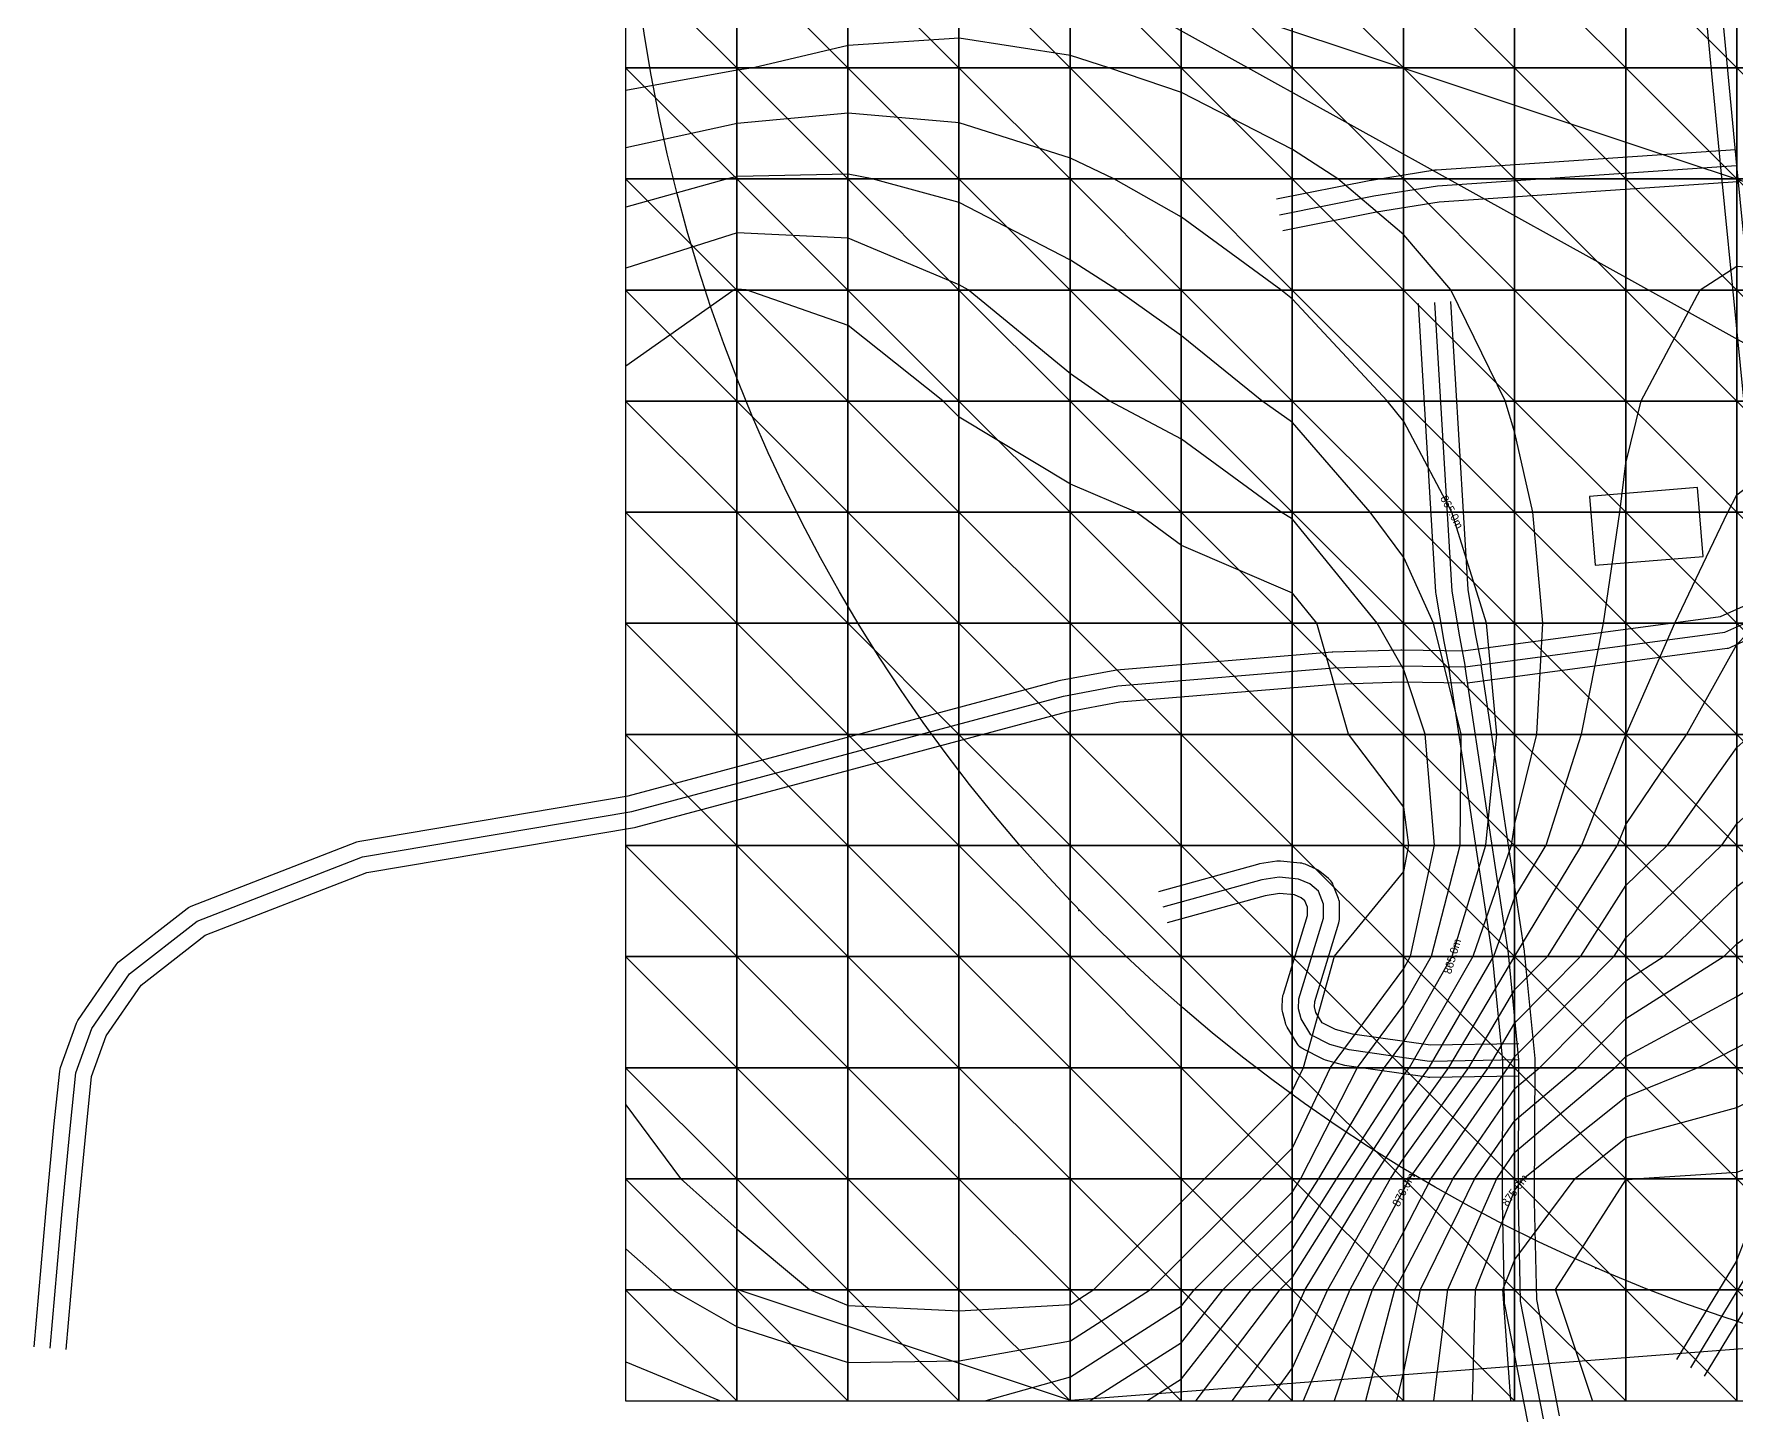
# Model space of a CAD drawing. Header units: metres. Extents: x -410 to 370, y -385 to 717.
# Drawn here: x -410.2 to -93.1, y -304 to -45.4 of the extents above; entities that cross this region are included whole.
import ezdxf
from ezdxf.enums import TextEntityAlignment as Align

# ---------------------------------------------------------------- set-up
doc = ezdxf.new("R2010")
doc.units = ezdxf.units.M
for name, color, linetype in [('TOPO_ANNO_CONT', 7, 'Continuous'), ('TOPO_AOI', 6, 'Continuous'), ('TOPO_BLDG', 1, 'Continuous'), ('TOPO_CONT_MAJR', 7, 'Continuous'), ('TOPO_CONT_MINR', 249, 'Continuous'), ('TOPO_ELEV', 9, 'Continuous'), ('TOPO_HYDR_BASN', 140, 'Continuous'), ('TOPO_HYDR_STRM', 5, 'Continuous'), ('TOPO_ROAD', 3, 'Continuous'), ('TOPO_TIN_SURF', 252, 'Continuous')]:
    doc.layers.add(name, color=color, linetype=linetype)

msp = doc.modelspace()

# ---------------------------------------------------------------- linework, layer by layer
at = {"layer": 'TOPO_AOI', "color": 6}
msp.add_circle((0, 0), 300, dxfattribs=at)
at = {"layer": 'TOPO_BLDG', "color": 1, "elevation": 867.11}
msp.add_lwpolyline([(-120.55, -131.56), (-119.48, -144.39), (-99.37, -142.75), (-100.44, -129.93), (-120.55, -131.56)], close=True, dxfattribs=at)
at = {"layer": 'TOPO_CONT_MAJR', "color": 7, "lineweight": 30}
for points, elevation in [([(-237.93, -62), (-258.62, -60.15), (-279.31, -62.08), (-300, -66.64)], 865), ([(-209.12, -72.41), (-217.24, -68.56), (-237.93, -62)], 865), ([(-178.04, -93.1), (-196.55, -79.56), (-209.12, -72.41)], 865), ([(-175.86, -94.81), (-178.04, -93.1)], 865), ([(-158.27, -113.79), (-175.86, -94.81)], 865), ([(-137.82, -175.86), (-139.77, -155.17), (-146.19, -134.48), (-155.17, -117.61), (-158.27, -113.79)], 865), ([(-158.76, -237.93), (-155.17, -233.09), (-146.12, -217.24), (-139.84, -196.55), (-137.82, -175.86)], 865), ([(-93.1, -178.37), (-90.34, -175.86)], 870), ([(-113.79, -204.05), (-106.01, -196.55), (-93.1, -178.37)], 870), ([(-139.38, -237.93), (-134.48, -229.66), (-122.16, -217.24), (-113.79, -204.05)], 870), ([(-93.1, -234.28), (-72.41, -223.11)], 875), ([(-100.31, -237.93), (-93.1, -234.28)], 875), ([(-175.86, -266.42), (-170.96, -258.62), (-158.76, -237.93)], 865), ([(-173.84, -300), (-165.14, -279.31), (-155.17, -260.71), (-154.08, -258.62), (-139.38, -237.93)], 870), ([(-113.79, -243.41), (-100.31, -237.93)], 875), ([(-142.38, -300), (-141.81, -279.31), (-134.48, -260.82), (-132.85, -258.62), (-113.79, -243.41)], 875), ([(-213.56, -300), (-196.55, -289.17), (-188.81, -279.31), (-175.86, -266.42)], 865)]:
    msp.add_lwpolyline(points, dxfattribs=dict(at, elevation=elevation))
at = {"layer": 'TOPO_CONT_MINR', "color": 249}
for points, elevation in [([(-237.93, -46.22), (-258.62, -47.54), (-276.24, -51.72)], 866), ([(-210.06, -51.72), (-217.24, -49.44), (-237.93, -46.22)], 866), ([(-276.24, -51.72), (-279.31, -52.17), (-300, -55.93)], 866), ([(-175.86, -66.96), (-196.55, -56.35), (-210.06, -51.72)], 866), ([(-167.42, -72.41), (-175.86, -66.96)], 866), ([(-281.07, -72.41), (-300, -77.66)], 864), ([(-254.13, -72.41), (-258.62, -71.51), (-279.31, -71.99), (-281.07, -72.41)], 864), ([(-237.93, -76.81), (-254.13, -72.41)], 864), ([(-146.36, -93.1), (-155.17, -82.86), (-167.42, -72.41)], 866), ([(-208.56, -93.1), (-217.24, -87.58), (-237.93, -76.81)], 864), ([(-237.93, -92.16), (-258.62, -83.44), (-279.31, -82.45), (-300, -89.03)], 863), ([(-99.95, -93.1), (-93.1, -88.68)], 867), ([(-93.1, -88.68), (-72.41, -90.26)], 867), ([(-279.84, -93.1), (-300, -107.28)], 862), ([(-277.65, -93.1), (-279.31, -92.93), (-279.84, -93.1)], 862), ([(-240.99, -113.79), (-258.62, -99.72), (-277.65, -93.1)], 862), ([(-236.28, -93.1), (-237.93, -92.16)], 863), ([(-210.01, -113.79), (-217.24, -108.71), (-236.28, -93.1)], 863), ([(-181.57, -113.79), (-196.55, -101.65), (-208.56, -93.1)], 864), ([(-136.29, -113.79), (-146.36, -93.1)], 866), ([(-110.97, -113.79), (-99.95, -93.1)], 867), ([(-237.93, -116.79), (-240.99, -113.79)], 862), ([(-175.86, -135.79), (-177.99, -134.48), (-196.55, -120.9), (-210.01, -113.79)], 863), ([(-175.86, -117.79), (-181.57, -113.79)], 864), ([(-130.34, -175.86), (-129.24, -155.17), (-131.13, -134.48), (-134.48, -119.7), (-136.29, -113.79)], 866), ([(-113.79, -125.36), (-110.97, -113.79)], 867), ([(-175.86, -149.62), (-196.55, -140.69), (-204.98, -134.48), (-217.24, -129.3), (-237.93, -116.79)], 862), ([(-93.1, -131.26), (-72.41, -115.46)], 868), ([(-144.48, -175.86), (-149.64, -155.17), (-155.17, -142.98), (-161.41, -134.48), (-175.86, -117.79)], 864), ([(-122.04, -175.86), (-117.95, -155.17), (-114.89, -134.48), (-113.79, -125.36)], 867), ([(-113.72, -175.86), (-104.68, -155.17), (-94.83, -134.48), (-93.1, -131.26)], 868), ([(-151.15, -175.86), (-155.17, -163.89), (-160.12, -155.17), (-175.86, -135.79)], 863), ([(-93.1, -159.15), (-89.27, -155.17), (-72.41, -138.09)], 869), ([(-165.45, -175.86), (-171.35, -155.17), (-175.86, -149.62)], 862), ([(-102.42, -175.86), (-93.1, -159.15)], 869), ([(-173.84, -237.93), (-168.07, -217.24), (-155.17, -201.44), (-154.19, -196.55), (-155.17, -189.48), (-165.45, -175.86)], 862), ([(-168.81, -237.93), (-155.17, -219.52), (-153.87, -217.24), (-149.41, -196.55), (-151.15, -175.86)], 863), ([(-163.79, -237.93), (-155.17, -226.31), (-150, -217.24), (-144.63, -196.55), (-144.48, -175.86)], 864), ([(-154.11, -237.93), (-142.25, -217.24), (-135.06, -196.55), (-134.48, -192.51), (-130.34, -175.86)], 866), ([(-150.43, -237.93), (-138.37, -217.24), (-134.48, -206.21), (-128.63, -196.55), (-122.04, -175.86)], 867), ([(-146.75, -237.93), (-134.49, -217.24), (-134.48, -217.21), (-121.97, -196.55), (-113.79, -175.97)], 868), ([(-113.79, -175.97), (-113.72, -175.86)], 868), ([(-113.79, -192.72), (-102.42, -175.86)], 869), ([(-93.1, -192.57), (-74.69, -175.86)], 871), ([(-93.1, -204.24), (-82.74, -196.55), (-72.41, -187.11)], 872), ([(-143.06, -237.93), (-134.48, -223.44), (-128.33, -217.24), (-115.32, -196.55), (-113.79, -192.72)], 869), ([(-113.79, -213.78), (-95.93, -196.55), (-93.1, -192.57)], 871), ([(-93.1, -214.93), (-72.41, -199.82)], 873), ([(-113.79, -221.79), (-106.63, -217.24), (-93.1, -204.24)], 872), ([(-93.1, -224.73), (-80.55, -217.24), (-72.41, -211.37)], 874), ([(-135.69, -237.93), (-134.48, -235.88), (-115.99, -217.24), (-113.79, -213.78)], 871), ([(-113.79, -228.85), (-95.51, -217.24), (-93.1, -214.93)], 873), ([(-129.79, -237.93), (-113.79, -221.79)], 872), ([(-113.79, -235.92), (-93.1, -224.73)], 874), ([(-122.79, -237.93), (-113.79, -228.85)], 873), ([(-115.79, -237.93), (-113.79, -235.92)], 874), ([(-175.86, -242.23), (-173.84, -237.93)], 862), ([(-175.86, -252.94), (-168.81, -237.93)], 863), ([(-175.86, -261.11), (-174.3, -258.62), (-163.79, -237.93)], 864), ([(-175.86, -271.72), (-167.62, -258.62), (-155.17, -239.41), (-154.11, -237.93)], 866), ([(-175.86, -277.03), (-164.29, -258.62), (-155.17, -244.56), (-150.43, -237.93)], 867), ([(-175.86, -284.61), (-173.49, -279.31), (-160.95, -258.62), (-155.17, -249.71), (-146.75, -237.93)], 868), ([(-175.86, -293.93), (-169.31, -279.31), (-157.61, -258.62), (-155.17, -254.85), (-143.06, -237.93)], 869), ([(-168.04, -300), (-160.97, -279.31), (-155.17, -268.49), (-150.03, -258.62), (-135.69, -237.93)], 871), ([(-162.24, -300), (-156.8, -279.31), (-155.17, -276.28), (-145.97, -258.62), (-134.48, -241.9), (-129.79, -237.93)], 872), ([(-156.43, -300), (-155.17, -294.57), (-152.05, -279.31), (-141.91, -258.62), (-134.48, -247.81), (-122.79, -237.93)], 873), ([(-149.56, -300), (-146.93, -279.31), (-137.85, -258.62), (-134.48, -253.72), (-115.79, -237.93)], 874), ([(-93.1, -245.39), (-78.24, -237.93)], 876), ([(-237.93, -283.32), (-217.24, -282.1), (-212.87, -279.31), (-196.55, -262.96), (-192.17, -258.62), (-175.86, -242.23)], 862), ([(-300, -244.92), (-289.87, -258.62), (-279.31, -268.08), (-265.8, -279.31), (-258.62, -282.27), (-237.93, -283.32)], 862), ([(-113.79, -251.06), (-93.1, -245.39)], 876), ([(-93.1, -257.46), (-72.41, -250.22)], 877), ([(-237.93, -292.63), (-217.24, -288.85), (-202.33, -279.31), (-196.55, -273.52), (-181.51, -258.62), (-175.86, -252.94)], 863), ([(-135.21, -300), (-136.69, -279.31), (-134.48, -273.73), (-123.26, -258.62), (-113.79, -251.06)], 876), ([(-120.01, -300), (-126.87, -279.31), (-113.79, -258.89)], 877), ([(-113.79, -258.89), (-111.38, -258.62), (-93.1, -257.46)], 877), ([(-232.93, -300), (-217.24, -295.59), (-196.55, -282.38), (-194.14, -279.31), (-175.86, -261.11)], 864), ([(-300, -271.71), (-291.47, -279.31), (-279.31, -286.3), (-258.62, -292.9), (-237.93, -292.63)], 863), ([(-202.9, -300), (-196.55, -295.96), (-183.49, -279.31), (-175.86, -271.72)], 866), ([(-193.82, -300), (-178.16, -279.31), (-175.86, -277.03)], 867), ([(-187.05, -300), (-175.86, -284.61)], 868), ([(-300, -292.81), (-282.6, -300)], 864), ([(-180.28, -300), (-175.86, -293.93)], 869)]:
    msp.add_lwpolyline(points, dxfattribs=dict(at, elevation=elevation))
at = {"layer": 'TOPO_ELEV', "color": 9}
for p in [(-279.11, -110.31, 878), (-215.65, -208.72, 851), (-119.36, -275.36, 861)]:
    msp.add_point(p, dxfattribs=at)
at = {"layer": 'TOPO_HYDR_BASN', "color": 140}
for points in [[(-31.03, -134.48), (-72.41, -113.79), (-258.62, -10.34), (-279.31, 10.34), (-10.34, 279.31), (10.34, 300), (31.03, 279.31), (279.31, -10.34), (279.31, -93.1), (258.62, -113.79), (175.86, -134.48), (-31.03, -134.48)], [(-217.24, -300), (-279.31, -279.31), (-279.31, -10.34), (155.17, -155.17), (51.72, -279.31), (-217.24, -300)]]:
    msp.add_lwpolyline(points, close=True, dxfattribs=at)
at = {"layer": 'TOPO_HYDR_STRM', "color": 5}
msp.add_lwpolyline([(-258.69, -258.69), (-237.99, -279.38), (-217.3, -300.08)], dxfattribs=at)
at = {"layer": 'TOPO_ROAD', "color": 251}
for points, elevation in [([(-139.68, 371.89), (-135.8, 321.81), (-135.79, 321.77), (-132.4, 284.07), (-131.72, 274.73), (-131.71, 274.66), (-128.87, 245.33), (-128.87, 245.33), (-126.38, 220.4), (-126.38, 220.37), (-109.85, 70.99), (-108.68, 60.42), (-105.31, 20.46), (-105.3, 20.4), (-99.8, -32.06), (-96.14, -70.23), (-96.14, -70.23), (-90.33, -129.13)], 877.05), ([(-178.86, -76.14), (-161.31, -72.65), (-161.19, -72.63), (-149.34, -70.76), (-149.08, -70.73), (-93.36, -66.95)], 866.34), ([(-177.69, -82.03), (-160.2, -78.55), (-148.54, -76.71), (-92.95, -72.93)], 866.34), ([(-152.44, -95.6), (-149.23, -149.43), (-149.19, -149.76), (-147.74, -158.24), (-147.73, -158.3), (-146.64, -163.88)], 867.54), ([(-146.45, -95.24), (-143.25, -148.91), (-141.83, -157.19), (-140.75, -162.74)], 867.54), ([(-144.09, -160.34), (-96.18, -153.97), (-91.89, -152), (-84.55, -146.56)], 867.11), ([(-143.3, -166.28), (-94.94, -159.86), (-94.65, -159.81), (-94.36, -159.72), (-94.09, -159.61), (-89.1, -157.32), (-88.83, -157.18), (-88.57, -157.01), (-80.98, -151.38)], 867.11), ([(-410.24, -289.98), (-408.04, -265.13), (-408.04, -265.11), (-406.53, -249.05), (-406.53, -249.03), (-405.46, -238.66), (-405.4, -238.3), (-405.3, -237.95), (-402.33, -229.68), (-402.23, -229.44), (-402.11, -229.21), (-401.98, -229), (-394.96, -218.81), (-394.78, -218.56), (-394.57, -218.34), (-394.34, -218.14), (-381.73, -208.31), (-381.49, -208.14), (-381.24, -208), (-380.97, -207.88), (-350.15, -195.94), (-349.86, -195.84), (-349.57, -195.78), (-299.58, -187.33), (-219.31, -165.86), (-219.08, -165.81), (-208.96, -163.91), (-208.65, -163.87), (-168.49, -160.54), (-168.34, -160.53), (-155.68, -160.12), (-155.53, -160.12), (-143.65, -160.31)], 861.74), ([(-132.04, -303.99), (-136.33, -282.09), (-136.37, -281.84), (-136.39, -281.58), (-136.78, -263.01), (-136.78, -262.93), (-136.7, -236.7), (-138.63, -217.09), (-146.67, -163.76)], 868.8), ([(-126.15, -302.84), (-130.4, -281.2), (-130.78, -262.92), (-130.7, -236.56), (-130.71, -236.26), (-132.67, -216.43), (-132.69, -216.28), (-140.73, -162.86)], 868.8), ([(-404.26, -290.51), (-402.06, -265.67), (-400.56, -249.63), (-399.53, -239.64), (-396.81, -232.08), (-390.28, -222.59), (-378.39, -213.31), (-348.27, -201.64), (-298.44, -193.23), (-298.17, -193.17), (-217.87, -171.69), (-208, -169.84), (-168.07, -166.53), (-155.56, -166.12), (-143.75, -166.31)], 861.74), ([(-70.5, -179.98), (-71.33, -193.18), (-73.47, -207.73), (-80.52, -236.92), (-91.44, -269.53), (-93.26, -274.09), (-96.54, -279.51), (-104.35, -292.35)], 871.15), ([(-64.52, -180.35), (-65.35, -193.68), (-65.38, -193.93), (-67.56, -208.74), (-67.61, -209.01), (-74.72, -238.45), (-74.79, -238.7), (-85.77, -271.51), (-85.83, -271.67), (-87.78, -276.55), (-87.88, -276.77), (-88, -276.99), (-91.41, -282.62), (-91.41, -282.62), (-99.22, -295.47)], 871.15), ([(-133.75, -233.55), (-150.17, -233.82), (-164.72, -231.72), (-167.86, -230.86), (-170.33, -229.61), (-171.5, -227.69), (-171.77, -226.67), (-171.73, -225.66), (-167.25, -210.99), (-167.18, -210.7), (-167.13, -210.41), (-167.12, -210.12), (-167.11, -207.57), (-167.12, -207.3), (-167.15, -207.02), (-167.22, -206.75), (-167.31, -206.48), (-168.27, -204), (-168.39, -203.72), (-168.54, -203.45), (-168.72, -203.2), (-168.92, -202.97), (-169.15, -202.77), (-170.76, -201.43), (-170.98, -201.26), (-171.23, -201.11), (-171.49, -200.99), (-173.54, -200.1), (-173.84, -199.99), (-174.14, -199.91), (-174.45, -199.87), (-178.08, -199.53), (-178.44, -199.52), (-178.8, -199.55), (-182.03, -200.04), (-182.38, -200.12), (-200.81, -205.21)], 867.07), ([(-133.65, -239.55), (-150.32, -239.82), (-150.55, -239.82), (-150.79, -239.79), (-165.76, -237.63), (-166.12, -237.56), (-169.74, -236.57), (-170.02, -236.47), (-170.3, -236.35), (-173.8, -234.57), (-174.04, -234.44), (-174.27, -234.28), (-174.48, -234.1), (-174.67, -233.91), (-174.85, -233.69), (-175, -233.46), (-176.85, -230.44), (-176.99, -230.19), (-177.1, -229.92), (-177.19, -229.65), (-177.68, -227.78), (-177.75, -227.48), (-177.78, -227.19), (-177.78, -226.89), (-177.71, -225.04), (-177.69, -224.79), (-177.65, -224.53), (-177.58, -224.28), (-173.11, -209.66), (-173.11, -208.11), (-173.58, -206.89), (-174.26, -206.33), (-175.48, -205.8), (-178.27, -205.54), (-180.95, -205.95), (-199.22, -211)], 867.07)]:
    msp.add_lwpolyline(points, dxfattribs=dict(at, elevation=elevation))
at = {"layer": 'TOPO_ROAD', "color": 3}
for points, elevation in [([(-136.69, 372.15), (-132.8, 322.04), (-129.41, 284.31), (-128.73, 274.95), (-125.89, 245.62), (-123.4, 220.7), (-106.87, 71.32), (-105.7, 60.71), (-102.32, 20.72), (-96.81, -31.76), (-93.16, -69.94), (-87.34, -128.83), (-85.59, -140.27), (-82.77, -148.97), (-71.96, -164.83), (-68.61, -171.76), (-67.51, -180.17)], 877.05), ([(-178.28, -79.09), (-160.72, -75.59), (-148.88, -73.73), (-93.16, -69.94)], 866.34), ([(-149.45, -95.42), (-146.23, -149.25), (-144.78, -157.73), (-143.7, -163.31)], 867.54), ([(-143.7, -163.31), (-95.34, -156.89), (-90.35, -154.6), (-82.77, -148.97)], 867.11), ([(-407.25, -290.24), (-405.05, -265.4), (-403.54, -249.33), (-402.47, -238.97), (-399.5, -230.7), (-392.49, -220.51), (-379.89, -210.68), (-349.07, -198.74), (-298.94, -190.27), (-218.53, -168.76), (-208.41, -166.86), (-168.24, -163.53), (-155.58, -163.12), (-143.7, -163.31)], 861.74), ([(-129.1, -303.41), (-133.39, -281.52), (-133.78, -262.94), (-133.7, -236.55), (-135.65, -216.72), (-143.7, -163.31)], 868.8), ([(-67.51, -180.17), (-68.35, -193.49), (-70.53, -208.3), (-77.64, -237.75), (-88.62, -270.56), (-90.56, -275.44), (-93.98, -281.06), (-101.78, -293.91)], 871.15), ([(-133.7, -236.55), (-150.36, -236.82), (-165.33, -234.66), (-168.94, -233.67), (-172.44, -231.9), (-174.29, -228.88), (-174.78, -227.01), (-174.71, -225.16), (-170.12, -210.11), (-170.11, -207.56), (-171.06, -205.08), (-172.67, -203.74), (-174.73, -202.86), (-178.35, -202.52), (-181.58, -203.01), (-200.02, -208.1)], 867.07)]:
    msp.add_lwpolyline(points, dxfattribs=dict(at, elevation=elevation))
at = {"layer": 'TOPO_TIN_SURF', "color": 252}
for points in [[(-300.08, -51.74, 866.39), (-279.38, -51.74, 866.05), (-300.08, -31.04, 867.62)], [(-279.38, -51.74, 866.05), (-279.38, -31.04, 867.39), (-300.08, -31.04, 867.62)], [(-279.38, -51.74, 866.05), (-258.69, -51.74, 865.74), (-279.38, -31.04, 867.39)], [(-258.69, -51.74, 865.74), (-258.69, -31.04, 867.02), (-279.38, -31.04, 867.39)], [(-258.69, -51.74, 865.74), (-237.99, -51.74, 865.7), (-258.69, -31.04, 867.02)], [(-237.99, -51.74, 865.7), (-237.99, -31.04, 866.82), (-258.69, -31.04, 867.02)], [(-237.99, -51.74, 865.7), (-217.3, -51.74, 865.9), (-237.99, -31.04, 866.82)], [(-217.3, -51.74, 865.9), (-217.3, -31.04, 866.84), (-237.99, -31.04, 866.82)], [(-217.3, -51.74, 865.9), (-196.6, -51.74, 866.2), (-217.3, -31.04, 866.84)], [(-196.6, -51.74, 866.2), (-196.6, -31.04, 867), (-217.3, -31.04, 866.84)], [(-196.6, -51.74, 866.2), (-175.91, -51.74, 866.51), (-196.6, -31.04, 867)], [(-175.91, -51.74, 866.51), (-175.91, -31.04, 867.17), (-196.6, -31.04, 867)], [(-175.91, -51.74, 866.51), (-155.21, -51.74, 866.77), (-175.91, -31.04, 867.17)], [(-155.21, -51.74, 866.77), (-155.21, -31.04, 867.27), (-175.91, -31.04, 867.17)], [(-155.21, -51.74, 866.77), (-134.52, -51.74, 866.88), (-155.21, -31.04, 867.27)], [(-134.52, -51.74, 866.88), (-134.52, -31.04, 867.2), (-155.21, -31.04, 867.27)], [(-134.52, -51.74, 866.88), (-113.82, -51.74, 866.77), (-134.52, -31.04, 867.2)], [(-113.82, -51.74, 866.77), (-113.82, -31.04, 866.86), (-134.52, -31.04, 867.2)], [(-113.82, -51.74, 866.77), (-93.13, -51.74, 866.34), (-113.82, -31.04, 866.86)], [(-93.13, -51.74, 866.34), (-93.13, -31.04, 866.12), (-113.82, -31.04, 866.86)], [(-93.13, -51.74, 866.34), (-72.43, -51.74, 865.54), (-93.13, -31.04, 866.12)], [(-72.43, -51.74, 865.54), (-72.43, -31.04, 865.17), (-93.13, -31.04, 866.12)], [(-300.08, -72.43, 864.46), (-279.38, -72.43, 863.96), (-300.08, -51.74, 866.39)], [(-279.38, -72.43, 863.96), (-279.38, -51.74, 866.05), (-300.08, -51.74, 866.39)], [(-279.38, -72.43, 863.96), (-258.69, -72.43, 863.92), (-279.38, -51.74, 866.05)], [(-258.69, -72.43, 863.92), (-258.69, -51.74, 865.74), (-279.38, -51.74, 866.05)], [(-258.69, -72.43, 863.92), (-237.99, -72.43, 864.29), (-258.69, -51.74, 865.74)], [(-237.99, -72.43, 864.29), (-237.99, -51.74, 865.7), (-258.69, -51.74, 865.74)], [(-237.99, -72.43, 864.29), (-217.3, -72.43, 864.8), (-237.99, -51.74, 865.7)], [(-217.3, -72.43, 864.8), (-217.3, -51.74, 865.9), (-237.99, -51.74, 865.7)], [(-217.3, -72.43, 864.8), (-196.6, -72.43, 865.32), (-217.3, -51.74, 865.9)], [(-196.6, -72.43, 865.32), (-196.6, -51.74, 866.2), (-217.3, -51.74, 865.9)], [(-196.6, -72.43, 865.32), (-175.91, -72.43, 865.82), (-196.6, -51.74, 866.2)], [(-175.91, -72.43, 865.82), (-175.91, -51.74, 866.51), (-196.6, -51.74, 866.2)], [(-175.91, -72.43, 865.82), (-155.21, -72.43, 866.27), (-175.91, -51.74, 866.51)], [(-155.21, -72.43, 866.27), (-155.21, -51.74, 866.77), (-175.91, -51.74, 866.51)], [(-155.21, -72.43, 866.27), (-134.52, -72.43, 866.61), (-155.21, -51.74, 866.77)], [(-134.52, -72.43, 866.61), (-134.52, -51.74, 866.88), (-155.21, -51.74, 866.77)], [(-134.52, -72.43, 866.61), (-113.82, -72.43, 866.77), (-134.52, -51.74, 866.88)], [(-113.82, -72.43, 866.77), (-113.82, -51.74, 866.77), (-134.52, -51.74, 866.88)], [(-113.82, -72.43, 866.77), (-93.13, -72.43, 866.68), (-113.82, -51.74, 866.77)], [(-93.13, -72.43, 866.68), (-93.13, -51.74, 866.34), (-113.82, -51.74, 866.77)], [(-93.13, -72.43, 866.68), (-72.43, -72.43, 866.31), (-93.13, -51.74, 866.34)], [(-72.43, -72.43, 866.31), (-72.43, -51.74, 865.54), (-93.13, -51.74, 866.34)], [(-300.08, -93.13, 862.64), (-279.38, -93.13, 861.98), (-300.08, -72.43, 864.46)], [(-279.38, -93.13, 861.98), (-279.38, -72.43, 863.96), (-300.08, -72.43, 864.46)], [(-279.38, -93.13, 861.98), (-258.69, -93.13, 862.19), (-279.38, -72.43, 863.96)], [(-258.69, -93.13, 862.19), (-258.69, -72.43, 863.92), (-279.38, -72.43, 863.96)], [(-258.69, -93.13, 862.19), (-237.99, -93.13, 862.94), (-258.69, -72.43, 863.92)], [(-237.99, -93.13, 862.94), (-237.99, -72.43, 864.29), (-258.69, -72.43, 863.92)], [(-237.99, -93.13, 862.94), (-217.3, -93.13, 863.71), (-237.99, -72.43, 864.29)], [(-217.3, -93.13, 863.71), (-217.3, -72.43, 864.8), (-237.99, -72.43, 864.29)], [(-217.3, -93.13, 863.71), (-196.6, -93.13, 864.4), (-217.3, -72.43, 864.8)], [(-196.6, -93.13, 864.4), (-196.6, -72.43, 865.32), (-217.3, -72.43, 864.8)], [(-196.6, -93.13, 864.4), (-175.91, -93.13, 865.07), (-196.6, -72.43, 865.32)], [(-175.91, -93.13, 865.07), (-175.91, -72.43, 865.82), (-196.6, -72.43, 865.32)], [(-175.91, -93.13, 865.07), (-155.21, -93.13, 865.74), (-175.91, -72.43, 865.82)], [(-155.21, -93.13, 865.74), (-155.21, -72.43, 866.27), (-175.91, -72.43, 865.82)], [(-155.21, -93.13, 865.74), (-134.52, -93.13, 866.35), (-155.21, -72.43, 866.27)], [(-134.52, -93.13, 866.35), (-134.52, -72.43, 866.61), (-155.21, -72.43, 866.27)], [(-134.52, -93.13, 866.35), (-113.82, -93.13, 866.82), (-134.52, -72.43, 866.61)], [(-113.82, -93.13, 866.82), (-113.82, -72.43, 866.77), (-134.52, -72.43, 866.61)], [(-113.82, -93.13, 866.82), (-93.13, -93.13, 867.09), (-113.82, -72.43, 866.77)], [(-93.13, -93.13, 867.09), (-93.13, -72.43, 866.68), (-113.82, -72.43, 866.77)], [(-93.13, -93.13, 867.09), (-72.43, -93.13, 867.11), (-93.13, -72.43, 866.68)], [(-72.43, -93.13, 867.11), (-72.43, -72.43, 866.31), (-93.13, -72.43, 866.68)], [(-300.08, -113.82, 861.71), (-279.38, -113.82, 861.59), (-300.08, -93.13, 862.64)], [(-279.38, -113.82, 861.59), (-279.38, -93.13, 861.98), (-300.08, -93.13, 862.64)], [(-279.38, -113.82, 861.59), (-258.69, -113.82, 861.59), (-279.38, -93.13, 861.98)], [(-258.69, -113.82, 861.59), (-258.69, -93.13, 862.19), (-279.38, -93.13, 861.98)], [(-258.69, -113.82, 861.59), (-237.99, -113.82, 862.07), (-258.69, -93.13, 862.19)], [(-237.99, -113.82, 862.07), (-237.99, -93.13, 862.94), (-258.69, -93.13, 862.19)], [(-237.99, -113.82, 862.07), (-217.3, -113.82, 862.77), (-237.99, -93.13, 862.94)], [(-217.3, -113.82, 862.77), (-217.3, -93.13, 863.71), (-237.99, -93.13, 862.94)], [(-217.3, -113.82, 862.77), (-196.6, -113.82, 863.43), (-217.3, -93.13, 863.71)], [(-196.6, -113.82, 863.43), (-196.6, -93.13, 864.4), (-217.3, -93.13, 863.71)], [(-196.6, -113.82, 863.43), (-175.91, -113.82, 864.22), (-196.6, -93.13, 864.4)], [(-175.91, -113.82, 864.22), (-175.91, -93.13, 865.07), (-196.6, -93.13, 864.4)], [(-175.91, -113.82, 864.22), (-155.21, -113.82, 865.14), (-175.91, -93.13, 865.07)], [(-155.21, -113.82, 865.14), (-155.21, -93.13, 865.74), (-175.91, -93.13, 865.07)], [(-155.21, -113.82, 865.14), (-134.52, -113.82, 866.08), (-155.21, -93.13, 865.74)], [(-134.52, -113.82, 866.08), (-134.52, -93.13, 866.35), (-155.21, -93.13, 865.74)], [(-134.52, -113.82, 866.08), (-113.82, -113.82, 866.91), (-134.52, -93.13, 866.35)], [(-113.82, -113.82, 866.91), (-113.82, -93.13, 866.82), (-134.52, -93.13, 866.35)], [(-113.82, -113.82, 866.91), (-93.13, -113.82, 867.54), (-113.82, -93.13, 866.82)], [(-93.13, -113.82, 867.54), (-93.13, -93.13, 867.09), (-113.82, -93.13, 866.82)], [(-93.13, -113.82, 867.54), (-72.43, -113.82, 867.93), (-93.13, -93.13, 867.09)], [(-72.43, -113.82, 867.93), (-72.43, -93.13, 867.11), (-93.13, -93.13, 867.09)], [(-300.08, -134.52, 861.67), (-279.38, -134.52, 861.58), (-300.08, -113.82, 861.71)], [(-279.38, -134.52, 861.58), (-279.38, -113.82, 861.59), (-300.08, -113.82, 861.71)], [(-279.38, -134.52, 861.58), (-258.69, -134.52, 861.58), (-279.38, -113.82, 861.59)], [(-258.69, -134.52, 861.58), (-258.69, -113.82, 861.59), (-279.38, -113.82, 861.59)], [(-258.69, -134.52, 861.58), (-237.99, -134.52, 861.58), (-258.69, -113.82, 861.59)], [(-237.99, -134.52, 861.58), (-237.99, -113.82, 862.07), (-258.69, -113.82, 861.59)], [(-237.99, -134.52, 861.58), (-217.3, -134.52, 861.74), (-237.99, -113.82, 862.07)], [(-217.3, -134.52, 861.74), (-217.3, -113.82, 862.77), (-237.99, -113.82, 862.07)], [(-217.3, -134.52, 861.74), (-196.6, -134.52, 862.18), (-217.3, -113.82, 862.77)], [(-196.6, -134.52, 862.18), (-196.6, -113.82, 863.43), (-217.3, -113.82, 862.77)], [(-196.6, -134.52, 862.18), (-175.91, -134.52, 863.09), (-196.6, -113.82, 863.43)], [(-175.91, -134.52, 863.09), (-175.91, -113.82, 864.22), (-196.6, -113.82, 863.43)], [(-175.91, -134.52, 863.09), (-155.21, -134.52, 864.39), (-175.91, -113.82, 864.22)], [(-155.21, -134.52, 864.39), (-155.21, -113.82, 865.14), (-175.91, -113.82, 864.22)], [(-155.21, -134.52, 864.39), (-134.52, -134.52, 865.79), (-155.21, -113.82, 865.14)], [(-134.52, -134.52, 865.79), (-134.52, -113.82, 866.08), (-155.21, -113.82, 865.14)], [(-134.52, -134.52, 865.79), (-113.82, -134.52, 867.07), (-134.52, -113.82, 866.08)], [(-113.82, -134.52, 867.07), (-113.82, -113.82, 866.91), (-134.52, -113.82, 866.08)], [(-113.82, -134.52, 867.07), (-93.13, -134.52, 868.08), (-113.82, -113.82, 866.91)], [(-93.13, -134.52, 868.08), (-93.13, -113.82, 867.54), (-113.82, -113.82, 866.91)], [(-93.13, -134.52, 868.08), (-72.43, -134.52, 868.82), (-93.13, -113.82, 867.54)], [(-72.43, -134.52, 868.82), (-72.43, -113.82, 867.93), (-93.13, -113.82, 867.54)], [(-300.08, -155.21, 861.9), (-279.38, -155.21, 861.57), (-300.08, -134.52, 861.67)], [(-279.38, -155.21, 861.57), (-279.38, -134.52, 861.58), (-300.08, -134.52, 861.67)], [(-279.38, -155.21, 861.57), (-258.69, -155.21, 861.57), (-279.38, -134.52, 861.58)], [(-258.69, -155.21, 861.57), (-258.69, -134.52, 861.58), (-279.38, -134.52, 861.58)], [(-258.69, -155.21, 861.57), (-237.99, -155.21, 861.57), (-258.69, -134.52, 861.58)], [(-237.99, -155.21, 861.57), (-237.99, -134.52, 861.58), (-258.69, -134.52, 861.58)], [(-237.99, -155.21, 861.57), (-217.3, -155.21, 861.58), (-237.99, -134.52, 861.58)], [(-217.3, -155.21, 861.58), (-217.3, -134.52, 861.74), (-237.99, -134.52, 861.58)], [(-217.3, -155.21, 861.58), (-196.6, -155.21, 861.59), (-217.3, -134.52, 861.74)], [(-196.6, -155.21, 861.59), (-196.6, -134.52, 862.18), (-217.3, -134.52, 861.74)], [(-196.6, -155.21, 861.59), (-175.91, -155.21, 861.6), (-196.6, -134.52, 862.18)], [(-175.91, -155.21, 861.6), (-175.91, -134.52, 863.09), (-196.6, -134.52, 862.18)], [(-175.91, -155.21, 861.6), (-155.21, -155.21, 863.44), (-175.91, -134.52, 863.09)], [(-155.21, -155.21, 863.44), (-155.21, -134.52, 864.39), (-175.91, -134.52, 863.09)], [(-155.21, -155.21, 863.44), (-134.52, -155.21, 865.54), (-155.21, -134.52, 864.39)], [(-134.52, -155.21, 865.54), (-134.52, -134.52, 865.79), (-155.21, -134.52, 864.39)], [(-134.52, -155.21, 865.54), (-113.82, -155.21, 867.37), (-134.52, -134.52, 865.79)], [(-113.82, -155.21, 867.37), (-113.82, -134.52, 867.07), (-134.52, -134.52, 865.79)], [(-113.82, -155.21, 867.37), (-93.13, -155.21, 868.8), (-113.82, -134.52, 867.07)], [(-93.13, -155.21, 868.8), (-93.13, -134.52, 868.08), (-113.82, -134.52, 867.07)], [(-93.13, -155.21, 868.8), (-72.43, -155.21, 869.86), (-93.13, -134.52, 868.08)], [(-72.43, -155.21, 869.86), (-72.43, -134.52, 868.82), (-93.13, -134.52, 868.08)], [(-300.08, -175.91, 861.89), (-279.38, -175.91, 861.56), (-300.08, -155.21, 861.9)], [(-279.38, -175.91, 861.56), (-279.38, -155.21, 861.57), (-300.08, -155.21, 861.9)], [(-279.38, -175.91, 861.56), (-258.69, -175.91, 861.56), (-279.38, -155.21, 861.57)], [(-258.69, -175.91, 861.56), (-258.69, -155.21, 861.57), (-279.38, -155.21, 861.57)], [(-258.69, -175.91, 861.56), (-237.99, -175.91, 861.57), (-258.69, -155.21, 861.57)], [(-237.99, -175.91, 861.57), (-237.99, -155.21, 861.57), (-258.69, -155.21, 861.57)], [(-237.99, -175.91, 861.57), (-217.3, -175.91, 861.58), (-237.99, -155.21, 861.57)], [(-217.3, -175.91, 861.58), (-217.3, -155.21, 861.58), (-237.99, -155.21, 861.57)], [(-217.3, -175.91, 861.58), (-196.6, -175.91, 861.59), (-217.3, -155.21, 861.58)], [(-196.6, -175.91, 861.59), (-196.6, -155.21, 861.59), (-217.3, -155.21, 861.58)], [(-196.6, -175.91, 861.59), (-175.91, -175.91, 861.6), (-196.6, -155.21, 861.59)], [(-175.91, -175.91, 861.6), (-175.91, -155.21, 861.6), (-196.6, -155.21, 861.59)], [(-175.91, -175.91, 861.6), (-155.21, -175.91, 862.4), (-175.91, -155.21, 861.6)], [(-155.21, -175.91, 862.4), (-155.21, -155.21, 863.44), (-175.91, -155.21, 861.6)], [(-155.21, -175.91, 862.4), (-134.52, -175.91, 865.5), (-155.21, -155.21, 863.44)], [(-134.52, -175.91, 865.5), (-134.52, -155.21, 865.54), (-155.21, -155.21, 863.44)], [(-134.52, -175.91, 865.5), (-113.82, -175.91, 867.99), (-134.52, -155.21, 865.54)], [(-113.82, -175.91, 867.99), (-113.82, -155.21, 867.37), (-134.52, -155.21, 865.54)], [(-113.82, -175.91, 867.99), (-93.13, -175.91, 869.82), (-113.82, -155.21, 867.37)], [(-93.13, -175.91, 869.82), (-93.13, -155.21, 868.8), (-113.82, -155.21, 867.37)], [(-93.13, -175.91, 869.82), (-72.43, -175.91, 871.15), (-93.13, -155.21, 868.8)], [(-72.43, -175.91, 871.15), (-72.43, -155.21, 869.86), (-93.13, -155.21, 868.8)], [(-300.08, -196.6, 861.66), (-279.38, -196.6, 861.55), (-300.08, -175.91, 861.89)], [(-279.38, -196.6, 861.55), (-279.38, -175.91, 861.56), (-300.08, -175.91, 861.89)], [(-279.38, -196.6, 861.55), (-258.69, -196.6, 861.56), (-279.38, -175.91, 861.56)], [(-258.69, -196.6, 861.56), (-258.69, -175.91, 861.56), (-279.38, -175.91, 861.56)], [(-258.69, -196.6, 861.56), (-237.99, -196.6, 861.57), (-258.69, -175.91, 861.56)], [(-237.99, -196.6, 861.57), (-237.99, -175.91, 861.57), (-258.69, -175.91, 861.56)], [(-237.99, -196.6, 861.57), (-217.3, -196.6, 861.58), (-237.99, -175.91, 861.57)], [(-217.3, -196.6, 861.58), (-217.3, -175.91, 861.58), (-237.99, -175.91, 861.57)], [(-217.3, -196.6, 861.58), (-196.6, -196.6, 861.59), (-217.3, -175.91, 861.58)], [(-196.6, -196.6, 861.59), (-196.6, -175.91, 861.59), (-217.3, -175.91, 861.58)], [(-196.6, -196.6, 861.59), (-175.91, -196.6, 861.6), (-196.6, -175.91, 861.59)], [(-175.91, -196.6, 861.6), (-175.91, -175.91, 861.6), (-196.6, -175.91, 861.59)], [(-175.91, -196.6, 861.6), (-155.21, -196.6, 861.79), (-175.91, -175.91, 861.6)], [(-155.21, -196.6, 861.79), (-155.21, -175.91, 862.4), (-175.91, -175.91, 861.6)], [(-155.21, -196.6, 861.79), (-134.52, -196.6, 866.12), (-155.21, -175.91, 862.4)], [(-134.52, -196.6, 866.12), (-134.52, -175.91, 865.5), (-155.21, -175.91, 862.4)], [(-134.52, -196.6, 866.12), (-113.82, -196.6, 869.23), (-134.52, -175.91, 865.5)], [(-113.82, -196.6, 869.23), (-113.82, -175.91, 867.99), (-134.52, -175.91, 865.5)], [(-113.82, -196.6, 869.23), (-93.13, -196.6, 871.28), (-113.82, -175.91, 867.99)], [(-93.13, -196.6, 871.28), (-93.13, -175.91, 869.82), (-113.82, -175.91, 867.99)], [(-93.13, -196.6, 871.28), (-72.43, -196.6, 872.72), (-93.13, -175.91, 869.82)], [(-72.43, -196.6, 872.72), (-72.43, -175.91, 871.15), (-93.13, -175.91, 869.82)], [(-300.08, -217.3, 861.54), (-279.38, -217.3, 861.55), (-300.08, -196.6, 861.66)], [(-279.38, -217.3, 861.55), (-279.38, -196.6, 861.55), (-300.08, -196.6, 861.66)], [(-279.38, -217.3, 861.55), (-258.69, -217.3, 861.56), (-279.38, -196.6, 861.55)], [(-258.69, -217.3, 861.56), (-258.69, -196.6, 861.56), (-279.38, -196.6, 861.55)], [(-258.69, -217.3, 861.56), (-237.99, -217.3, 861.57), (-258.69, -196.6, 861.56)], [(-237.99, -217.3, 861.57), (-237.99, -196.6, 861.57), (-258.69, -196.6, 861.56)], [(-237.99, -217.3, 861.57), (-217.3, -217.3, 861.58), (-237.99, -196.6, 861.57)], [(-217.3, -217.3, 861.58), (-217.3, -196.6, 861.58), (-237.99, -196.6, 861.57)], [(-217.3, -217.3, 861.58), (-196.6, -217.3, 861.59), (-217.3, -196.6, 861.58)], [(-196.6, -217.3, 861.59), (-196.6, -196.6, 861.59), (-217.3, -196.6, 861.58)], [(-196.6, -217.3, 861.59), (-175.91, -217.3, 861.6), (-196.6, -196.6, 861.59)], [(-175.91, -217.3, 861.6), (-175.91, -196.6, 861.6), (-196.6, -196.6, 861.59)], [(-175.91, -217.3, 861.6), (-155.21, -217.3, 862.66), (-175.91, -196.6, 861.6)], [(-155.21, -217.3, 862.66), (-155.21, -196.6, 861.79), (-175.91, -196.6, 861.6)], [(-155.21, -217.3, 862.66), (-134.52, -217.3, 868), (-155.21, -196.6, 861.79)], [(-134.52, -217.3, 868), (-134.52, -196.6, 866.12), (-155.21, -196.6, 861.79)], [(-134.52, -217.3, 868), (-113.82, -217.3, 871.36), (-134.52, -196.6, 866.12)], [(-113.82, -217.3, 871.36), (-113.82, -196.6, 869.23), (-134.52, -196.6, 866.12)], [(-113.82, -217.3, 871.36), (-93.13, -217.3, 873.22), (-113.82, -196.6, 869.23)], [(-93.13, -217.3, 873.22), (-93.13, -196.6, 871.28), (-113.82, -196.6, 869.23)], [(-93.13, -217.3, 873.22), (-72.43, -217.3, 874.51), (-93.13, -196.6, 871.28)], [(-72.43, -217.3, 874.51), (-72.43, -196.6, 872.72), (-93.13, -196.6, 871.28)], [(-300.08, -237.99, 861.78), (-279.38, -237.99, 861.55), (-300.08, -217.3, 861.54)], [(-279.38, -237.99, 861.55), (-279.38, -217.3, 861.55), (-300.08, -217.3, 861.54)], [(-279.38, -237.99, 861.55), (-258.69, -237.99, 861.56), (-279.38, -217.3, 861.55)], [(-258.69, -237.99, 861.56), (-258.69, -217.3, 861.56), (-279.38, -217.3, 861.55)], [(-258.69, -237.99, 861.56), (-237.99, -237.99, 861.57), (-258.69, -217.3, 861.56)], [(-237.99, -237.99, 861.57), (-237.99, -217.3, 861.57), (-258.69, -217.3, 861.56)], [(-237.99, -237.99, 861.57), (-217.3, -237.99, 861.58), (-237.99, -217.3, 861.57)], [(-217.3, -237.99, 861.58), (-217.3, -217.3, 861.58), (-237.99, -217.3, 861.57)], [(-217.3, -237.99, 861.58), (-196.6, -237.99, 861.59), (-217.3, -217.3, 861.58)], [(-196.6, -237.99, 861.59), (-196.6, -217.3, 861.59), (-217.3, -217.3, 861.58)], [(-196.6, -237.99, 861.59), (-175.91, -237.99, 861.6), (-196.6, -217.3, 861.59)], [(-175.91, -237.99, 861.6), (-175.91, -217.3, 861.6), (-196.6, -217.3, 861.59)], [(-175.91, -237.99, 861.6), (-155.21, -237.99, 865.71), (-175.91, -217.3, 861.6)], [(-155.21, -237.99, 865.71), (-155.21, -217.3, 862.66), (-175.91, -217.3, 861.6)], [(-155.21, -237.99, 865.71), (-134.52, -237.99, 871.33), (-155.21, -217.3, 862.66)], [(-134.52, -237.99, 871.33), (-134.52, -217.3, 868), (-155.21, -217.3, 862.66)], [(-134.52, -237.99, 871.33), (-113.82, -237.99, 874.28), (-134.52, -217.3, 868)], [(-113.82, -237.99, 874.28), (-113.82, -217.3, 871.36), (-134.52, -217.3, 868)], [(-113.82, -237.99, 874.28), (-93.13, -237.99, 875.38), (-113.82, -217.3, 871.36)], [(-93.13, -237.99, 875.38), (-93.13, -217.3, 873.22), (-113.82, -217.3, 871.36)], [(-93.13, -237.99, 875.38), (-72.43, -237.99, 876.24), (-93.13, -217.3, 873.22)], [(-72.43, -237.99, 876.24), (-72.43, -217.3, 874.51), (-93.13, -217.3, 873.22)], [(-300.08, -258.69, 862.42), (-279.38, -258.69, 861.56), (-300.08, -237.99, 861.78)], [(-279.38, -258.69, 861.56), (-279.38, -237.99, 861.55), (-300.08, -237.99, 861.78)], [(-279.38, -258.69, 861.56), (-258.69, -258.69, 861.56), (-279.38, -237.99, 861.55)], [(-258.69, -258.69, 861.56), (-258.69, -237.99, 861.56), (-279.38, -237.99, 861.55)], [(-258.69, -258.69, 861.56), (-237.99, -258.69, 861.57), (-258.69, -237.99, 861.56)], [(-237.99, -258.69, 861.57), (-237.99, -237.99, 861.57), (-258.69, -237.99, 861.56)], [(-237.99, -258.69, 861.57), (-217.3, -258.69, 861.58), (-237.99, -237.99, 861.57)], [(-217.3, -258.69, 861.58), (-217.3, -237.99, 861.58), (-237.99, -237.99, 861.57)], [(-217.3, -258.69, 861.58), (-196.6, -258.69, 861.59), (-217.3, -237.99, 861.58)], [(-196.6, -258.69, 861.59), (-196.6, -237.99, 861.59), (-217.3, -237.99, 861.58)], [(-196.6, -258.69, 861.59), (-175.91, -258.69, 863.53), (-196.6, -237.99, 861.59)], [(-175.91, -258.69, 863.53), (-175.91, -237.99, 861.6), (-196.6, -237.99, 861.59)], [(-175.91, -258.69, 863.53), (-155.21, -258.69, 869.73), (-175.91, -237.99, 861.6)], [(-155.21, -258.69, 869.73), (-155.21, -237.99, 865.71), (-175.91, -237.99, 861.6)], [(-155.21, -258.69, 869.73), (-134.52, -258.69, 874.83), (-155.21, -237.99, 865.71)], [(-134.52, -258.69, 874.83), (-134.52, -237.99, 871.33), (-155.21, -237.99, 865.71)], [(-134.52, -258.69, 874.83), (-113.82, -258.69, 876.99), (-134.52, -237.99, 871.33)], [(-113.82, -258.69, 876.99), (-113.82, -237.99, 874.28), (-134.52, -237.99, 871.33)], [(-113.82, -258.69, 876.99), (-93.13, -258.69, 877.1), (-113.82, -237.99, 874.28)], [(-93.13, -258.69, 877.1), (-93.13, -237.99, 875.38), (-113.82, -237.99, 874.28)], [(-93.13, -258.69, 877.1), (-72.43, -258.69, 877.52), (-93.13, -237.99, 875.38)], [(-72.43, -258.69, 877.52), (-72.43, -237.99, 876.24), (-93.13, -237.99, 875.38)], [(-300.08, -279.38, 863.33), (-279.38, -279.38, 862.52), (-300.08, -258.69, 862.42)], [(-279.38, -279.38, 862.52), (-279.38, -258.69, 861.56), (-300.08, -258.69, 862.42)], [(-279.38, -279.38, 862.52), (-258.69, -279.38, 861.72), (-279.38, -258.69, 861.56)], [(-258.69, -279.38, 861.72), (-258.69, -258.69, 861.56), (-279.38, -258.69, 861.56)], [(-258.69, -279.38, 861.72), (-237.99, -279.38, 861.57), (-258.69, -258.69, 861.56)], [(-237.99, -279.38, 861.57), (-237.99, -258.69, 861.57), (-258.69, -258.69, 861.56)], [(-237.99, -279.38, 861.57), (-217.3, -279.38, 861.59), (-237.99, -258.69, 861.57)], [(-217.3, -279.38, 861.59), (-217.3, -258.69, 861.58), (-237.99, -258.69, 861.57)], [(-217.3, -279.38, 861.59), (-196.6, -279.38, 863.55), (-217.3, -258.69, 861.58)], [(-196.6, -279.38, 863.55), (-196.6, -258.69, 861.59), (-217.3, -258.69, 861.58)], [(-196.6, -279.38, 863.55), (-175.91, -279.38, 867.43), (-196.6, -258.69, 861.59)], [(-175.91, -279.38, 867.43), (-175.91, -258.69, 863.53), (-196.6, -258.69, 861.59)], [(-175.91, -279.38, 867.43), (-155.21, -279.38, 872.39), (-175.91, -258.69, 863.53)], [(-155.21, -279.38, 872.39), (-155.21, -258.69, 869.73), (-175.91, -258.69, 863.53)], [(-155.21, -279.38, 872.39), (-134.52, -279.38, 876.43), (-155.21, -258.69, 869.73)], [(-134.52, -279.38, 876.43), (-134.52, -258.69, 874.83), (-155.21, -258.69, 869.73)], [(-134.52, -279.38, 876.43), (-113.82, -279.38, 877.98), (-134.52, -258.69, 874.83)], [(-113.82, -279.38, 877.98), (-113.82, -258.69, 876.99), (-134.52, -258.69, 874.83)], [(-113.82, -279.38, 877.98), (-93.13, -279.38, 877.72), (-113.82, -258.69, 876.99)], [(-93.13, -279.38, 877.72), (-93.13, -258.69, 877.1), (-113.82, -258.69, 876.99)], [(-93.13, -279.38, 877.72), (-72.43, -279.38, 878.23), (-93.13, -258.69, 877.1)], [(-72.43, -279.38, 878.23), (-72.43, -258.69, 877.52), (-93.13, -258.69, 877.1)], [(-300.08, -300.08, 864.35), (-279.38, -300.08, 863.93), (-300.08, -279.38, 863.33)], [(-279.38, -300.08, 863.93), (-279.38, -279.38, 862.52), (-300.08, -279.38, 863.33)], [(-279.38, -300.08, 863.93), (-258.69, -300.08, 863.67), (-279.38, -279.38, 862.52)], [(-258.69, -300.08, 863.67), (-258.69, -279.38, 861.72), (-279.38, -279.38, 862.52)], [(-258.69, -300.08, 863.67), (-237.99, -300.08, 863.79), (-258.69, -279.38, 861.72)], [(-237.99, -300.08, 863.79), (-237.99, -279.38, 861.57), (-258.69, -279.38, 861.72)], [(-237.99, -300.08, 863.79), (-217.3, -300.08, 864.65), (-237.99, -279.38, 861.57)], [(-217.3, -300.08, 864.65), (-217.3, -279.38, 861.59), (-237.99, -279.38, 861.57)], [(-217.3, -300.08, 864.65), (-196.6, -300.08, 866.6), (-217.3, -279.38, 861.59)], [(-196.6, -300.08, 866.6), (-196.6, -279.38, 863.55), (-217.3, -279.38, 861.59)], [(-196.6, -300.08, 866.6), (-175.91, -300.08, 869.65), (-196.6, -279.38, 863.55)], [(-175.91, -300.08, 869.65), (-175.91, -279.38, 867.43), (-196.6, -279.38, 863.55)], [(-175.91, -300.08, 869.65), (-155.21, -300.08, 873.22), (-175.91, -279.38, 867.43)], [(-155.21, -300.08, 873.22), (-155.21, -279.38, 872.39), (-175.91, -279.38, 867.43)], [(-155.21, -300.08, 873.22), (-134.52, -300.08, 876.1), (-155.21, -279.38, 872.39)], [(-134.52, -300.08, 876.1), (-134.52, -279.38, 876.43), (-155.21, -279.38, 872.39)], [(-134.52, -300.08, 876.1), (-113.82, -300.08, 877.39), (-134.52, -279.38, 876.43)], [(-113.82, -300.08, 877.39), (-113.82, -279.38, 877.98), (-134.52, -279.38, 876.43)], [(-113.82, -300.08, 877.39), (-93.13, -300.08, 877.61), (-113.82, -279.38, 877.98)], [(-93.13, -300.08, 877.61), (-93.13, -279.38, 877.72), (-113.82, -279.38, 877.98)], [(-93.13, -300.08, 877.61), (-72.43, -300.08, 878.76), (-93.13, -279.38, 877.72)], [(-72.43, -300.08, 878.76), (-72.43, -279.38, 878.23), (-93.13, -279.38, 877.72)]]:
    msp.add_3dface(points, dxfattribs=at)

# ---------------------------------------------------------------- texts
at = {"layer": 'TOPO_ANNO_CONT', "color": 7}
for s, rotation, p in [('865.0m', -61.9635, (-146.19, -134.48)), ('865.0m', 73.1227, (-146.12, -217.24)), ('870.0m', 62.465, (-155.17, -260.71)), ('875.0m', 53.4028, (-134.48, -260.82))]:
    msp.add_text(s, height=1.5, rotation=rotation, dxfattribs=at).set_placement(p, align=Align.MIDDLE)

doc.saveas('drawing.dxf')
